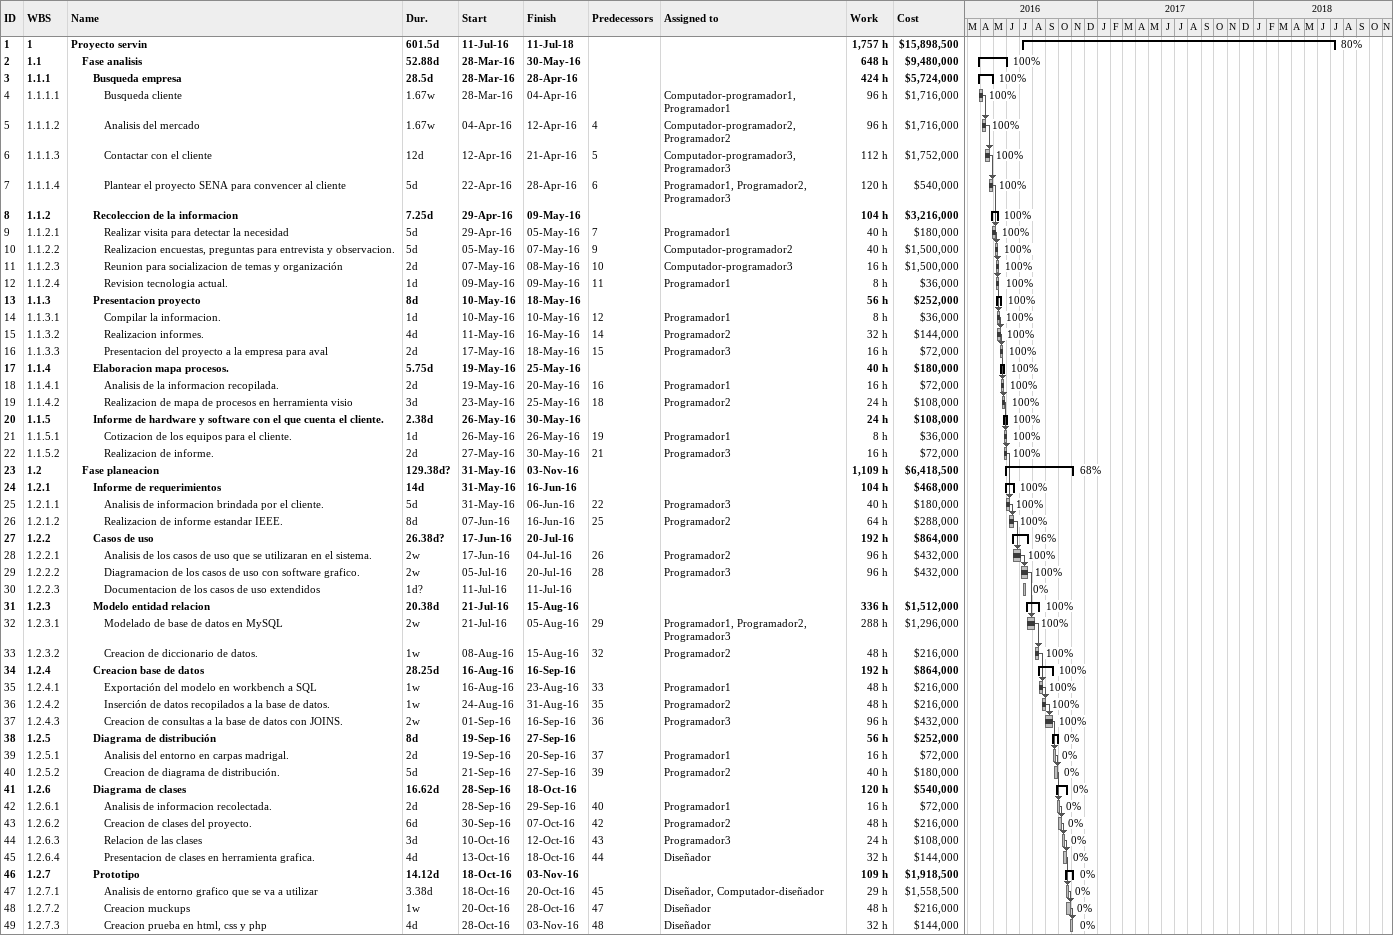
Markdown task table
| ID | WBS | Task | Duration | Start | Finish | Predecessors | Resources | % complete | Work (h) | Cost ($) |
|---|---|---|---|---|---|---|---|---|---|---|
| 1 | 1 | **Proyecto servin** | 601.5d | 2016-07-11 | 2018-07-11 |  |  | 80 | 1757 | 15898500 |
| 2 | 1.1 | **Fase analisis** | 52.88d | 2016-03-28 | 2016-05-30 |  |  | 100 | 648 | 9480000 |
| 3 | 1.1.1 | **Busqueda empresa** | 28.5d | 2016-03-28 | 2016-04-28 |  |  | 100 | 424 | 5724000 |
| 4 | 1.1.1.1 | Busqueda cliente | 1.67w | 2016-03-28 | 2016-04-04 |  | Computador-programador1, Programador1 | 100 | 96 | 1716000 |
| 5 | 1.1.1.2 | Analisis del mercado | 1.67w | 2016-04-04 | 2016-04-12 | 4 | Computador-programador2, Programador2 | 100 | 96 | 1716000 |
| 6 | 1.1.1.3 | Contactar con el cliente | 12d | 2016-04-12 | 2016-04-21 | 5 | Computador-programador3, Programador3 | 100 | 112 | 1752000 |
| 7 | 1.1.1.4 | Plantear el proyecto SENA para convencer al cliente | 5d | 2016-04-22 | 2016-04-28 | 6 | Programador1, Programador2, Programador3 | 100 | 120 | 540000 |
| 8 | 1.1.2 | **Recoleccion de la informacion** | 7.25d | 2016-04-29 | 2016-05-09 |  |  | 100 | 104 | 3216000 |
| 9 | 1.1.2.1 | Realizar visita para detectar la necesidad | 5d | 2016-04-29 | 2016-05-05 | 7 | Programador1 | 100 | 40 | 180000 |
| 10 | 1.1.2.2 | Realizacion encuestas, preguntas para entrevista y observacion. | 5d | 2016-05-05 | 2016-05-07 | 9 | Computador-programador2 | 100 | 40 | 1500000 |
| 11 | 1.1.2.3 | Reunion para socializacion de temas y organización | 2d | 2016-05-07 | 2016-05-08 | 10 | Computador-programador3 | 100 | 16 | 1500000 |
| 12 | 1.1.2.4 | Revision tecnologia actual. | 1d | 2016-05-09 | 2016-05-09 | 11 | Programador1 | 100 | 8 | 36000 |
| 13 | 1.1.3 | **Presentacion proyecto** | 8d | 2016-05-10 | 2016-05-18 |  |  | 100 | 56 | 252000 |
| 14 | 1.1.3.1 | Compilar la informacion. | 1d | 2016-05-10 | 2016-05-10 | 12 | Programador1 | 100 | 8 | 36000 |
| 15 | 1.1.3.2 | Realizacion informes. | 4d | 2016-05-11 | 2016-05-16 | 14 | Programador2 | 100 | 32 | 144000 |
| 16 | 1.1.3.3 | Presentacion del proyecto a la empresa para aval | 2d | 2016-05-17 | 2016-05-18 | 15 | Programador3 | 100 | 16 | 72000 |
| 17 | 1.1.4 | **Elaboracion mapa procesos.** | 5.75d | 2016-05-19 | 2016-05-25 |  |  | 100 | 40 | 180000 |
| 18 | 1.1.4.1 | Analisis de la informacion recopilada. | 2d | 2016-05-19 | 2016-05-20 | 16 | Programador1 | 100 | 16 | 72000 |
| 19 | 1.1.4.2 | Realizacion de mapa de procesos en herramienta visio | 3d | 2016-05-23 | 2016-05-25 | 18 | Programador2 | 100 | 24 | 108000 |
| 20 | 1.1.5 | **Informe de hardware y software con el que cuenta el cliente.** | 2.38d | 2016-05-26 | 2016-05-30 |  |  | 100 | 24 | 108000 |
| 21 | 1.1.5.1 | Cotizacion de los equipos para el cliente. | 1d | 2016-05-26 | 2016-05-26 | 19 | Programador1 | 100 | 8 | 36000 |
| 22 | 1.1.5.2 | Realizacion de informe. | 2d | 2016-05-27 | 2016-05-30 | 21 | Programador3 | 100 | 16 | 72000 |
| 23 | 1.2 | **Fase planeacion** | 129.38d? | 2016-05-31 | 2016-11-03 |  |  | 68 | 1109 | 6418500 |
| 24 | 1.2.1 | **Informe de requerimientos** | 14d | 2016-05-31 | 2016-06-16 |  |  | 100 | 104 | 468000 |
| 25 | 1.2.1.1 | Analisis de informacion brindada por el cliente. | 5d | 2016-05-31 | 2016-06-06 | 22 | Programador3 | 100 | 40 | 180000 |
| 26 | 1.2.1.2 | Realizacion de informe estandar IEEE. | 8d | 2016-06-07 | 2016-06-16 | 25 | Programador2 | 100 | 64 | 288000 |
| 27 | 1.2.2 | **Casos de uso** | 26.38d? | 2016-06-17 | 2016-07-20 |  |  | 96 | 192 | 864000 |
| 28 | 1.2.2.1 | Analisis de los casos de uso que se utilizaran en el sistema. | 2w | 2016-06-17 | 2016-07-04 | 26 | Programador2 | 100 | 96 | 432000 |
| 29 | 1.2.2.2 | Diagramacion de los casos de uso con software grafico. | 2w | 2016-07-05 | 2016-07-20 | 28 | Programador3 | 100 | 96 | 432000 |
| 30 | 1.2.2.3 | Documentacion de los casos de uso extendidos | 1d? | 2016-07-11 | 2016-07-11 |  |  | 0 |  |  |
| 31 | 1.2.3 | **Modelo entidad relacion** | 20.38d | 2016-07-21 | 2016-08-15 |  |  | 100 | 336 | 1512000 |
| 32 | 1.2.3.1 | Modelado de base de datos en MySQL | 2w | 2016-07-21 | 2016-08-05 | 29 | Programador1, Programador2, Programador3 | 100 | 288 | 1296000 |
| 33 | 1.2.3.2 | Creacion de diccionario de datos. | 1w | 2016-08-08 | 2016-08-15 | 32 | Programador2 | 100 | 48 | 216000 |
| 34 | 1.2.4 | **Creacion base de datos** | 28.25d | 2016-08-16 | 2016-09-16 |  |  | 100 | 192 | 864000 |
| 35 | 1.2.4.1 | Exportación del modelo en workbench a SQL | 1w | 2016-08-16 | 2016-08-23 | 33 | Programador1 | 100 | 48 | 216000 |
| 36 | 1.2.4.2 | Inserción de datos recopilados a la base de datos. | 1w | 2016-08-24 | 2016-08-31 | 35 | Programador2 | 100 | 48 | 216000 |
| 37 | 1.2.4.3 | Creacion de consultas a la base de datos con JOINS. | 2w | 2016-09-01 | 2016-09-16 | 36 | Programador3 | 100 | 96 | 432000 |
| 38 | 1.2.5 | **Diagrama de distribución** | 8d | 2016-09-19 | 2016-09-27 |  |  | 0 | 56 | 252000 |
| 39 | 1.2.5.1 | Analisis del entorno en carpas madrigal. | 2d | 2016-09-19 | 2016-09-20 | 37 | Programador1 | 0 | 16 | 72000 |
| 40 | 1.2.5.2 | Creacion de diagrama de distribución. | 5d | 2016-09-21 | 2016-09-27 | 39 | Programador2 | 0 | 40 | 180000 |
| 41 | 1.2.6 | **Diagrama de clases** | 16.62d | 2016-09-28 | 2016-10-18 |  |  | 0 | 120 | 540000 |
| 42 | 1.2.6.1 | Analisis de informacion recolectada. | 2d | 2016-09-28 | 2016-09-29 | 40 | Programador1 | 0 | 16 | 72000 |
| 43 | 1.2.6.2 | Creacion de clases del proyecto. | 6d | 2016-09-30 | 2016-10-07 | 42 | Programador2 | 0 | 48 | 216000 |
| 44 | 1.2.6.3 | Relacion de las clases | 3d | 2016-10-10 | 2016-10-12 | 43 | Programador3 | 0 | 24 | 108000 |
| 45 | 1.2.6.4 | Presentacion de clases en herramienta grafica. | 4d | 2016-10-13 | 2016-10-18 | 44 | Diseñador | 0 | 32 | 144000 |
| 46 | 1.2.7 | **Prototipo** | 14.12d | 2016-10-18 | 2016-11-03 |  |  | 0 | 109 | 1918500 |
| 47 | 1.2.7.1 | Analisis de entorno grafico que se va a utilizar | 3.38d | 2016-10-18 | 2016-10-20 | 45 | Diseñador, Computador-diseñador | 0 | 29 | 1558500 |
| 48 | 1.2.7.2 | Creacion muckups | 1w | 2016-10-20 | 2016-10-28 | 47 | Diseñador | 0 | 48 | 216000 |
| 49 | 1.2.7.3 | Creacion prueba en html, css y php | 4d | 2016-10-28 | 2016-11-03 | 48 | Diseñador | 0 | 32 | 144000 |
